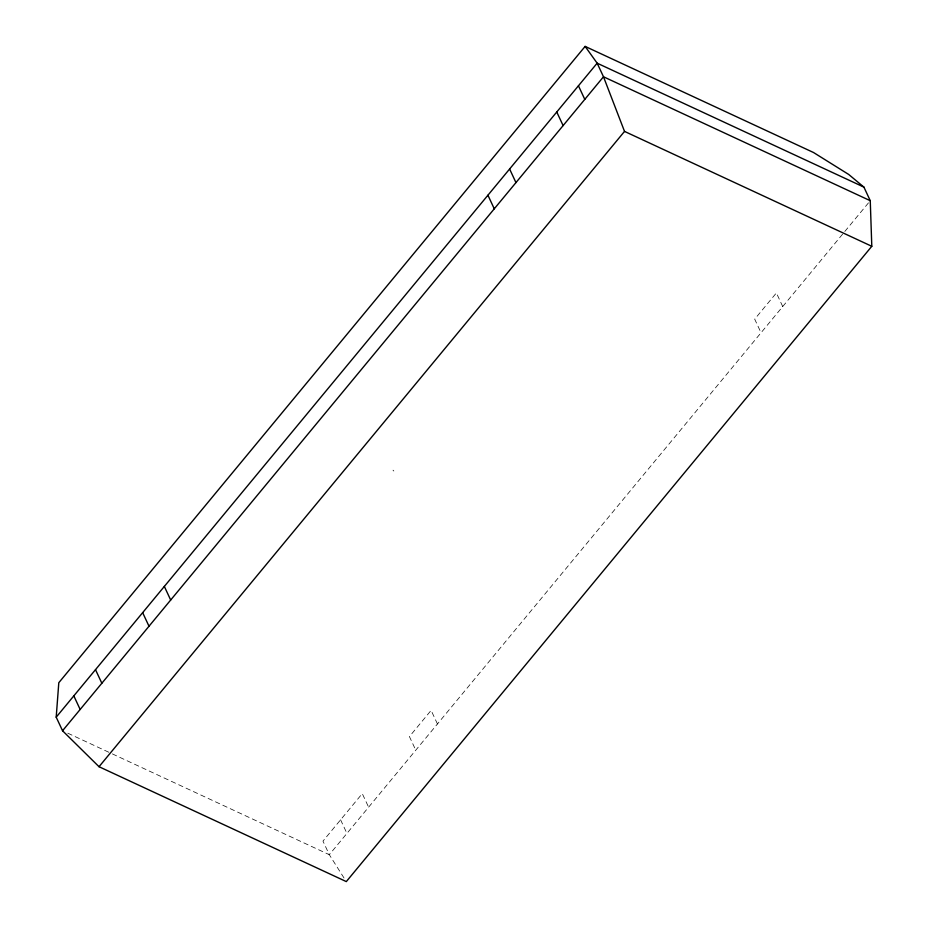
<?xml version="1.0" encoding="UTF-8"?>
<svg xmlns="http://www.w3.org/2000/svg" width="928" height="928" viewBox="0 0 928 928"><rect width="100%" height="100%" fill="white"/><g stroke="black" fill="none" stroke-linecap="round" stroke-linejoin="round"><path stroke-width="0.7" stroke-dasharray="4.64 3.48" d="M868.48 202.861L329.312 854.7L345.529 880.382M67.79 733.19L111.058 753.292M112.369 753.907L329.312 854.7L322.979 841.104L362.268 793.602L368.613 807.186M393.008 470.171L393.82 471.03M782.722 306.542L776.388 292.946L754.696 319.162L761.041 332.746M437.448 723.968L431.114 710.372L409.434 736.588L415.767 750.184M340.588 819.807L346.933 833.402"/><path stroke-width="1.39" d="M56.202 717.17L58.8 682.718L585.127 46.4L813.531 152.517L848.679 174.441L863.922 187.12L870.255 200.703L871.798 246.291L346.306 881.6L99.029 766.714L62.547 730.754L56.202 717.17L597.145 63.174L585.127 46.4M62.547 730.754L603.49 76.769L597.145 63.174L863.922 187.12M99.029 766.714L624.521 131.405L603.49 76.769L870.255 200.703M624.521 131.405L871.798 246.291M578.446 85.782L584.791 99.377M556.765 111.998L563.11 125.582M509.611 169L515.945 182.596M487.931 195.216L494.264 208.812M164.337 586.426L170.682 600.022M142.657 612.642L149.002 626.238M95.503 669.656L101.836 683.24M73.822 695.872L80.156 709.456"/></g></svg>
